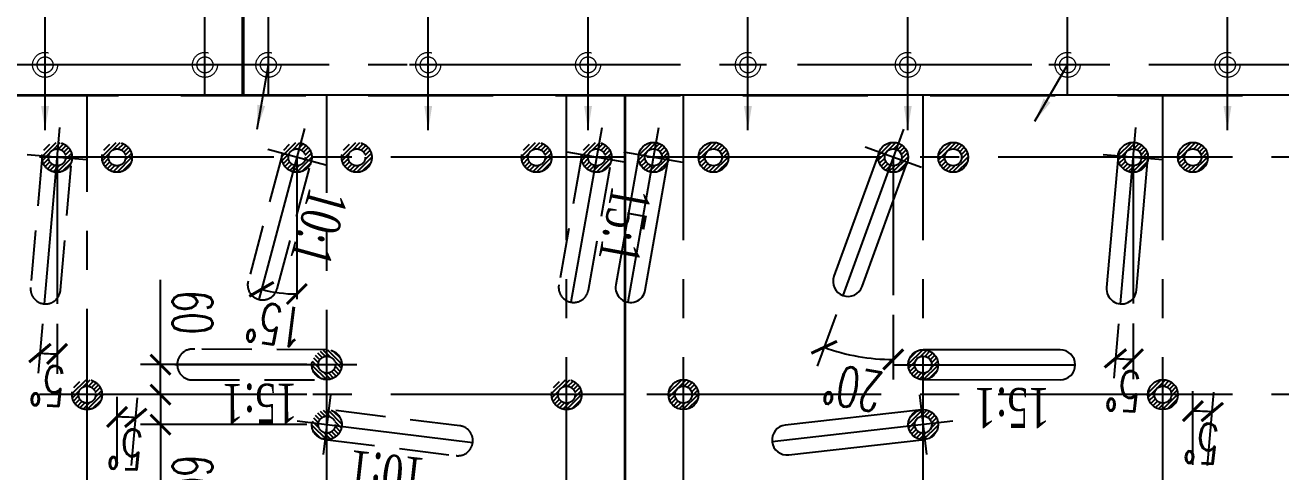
# Model space of a CAD drawing. Extents: x -57534 to 10615, y -13723 to 96319.
# Drawn here: x -33662 to -31148, y 48927 to 49822 of the extents above; entities that cross this region are included whole.
import ezdxf
from ezdxf.enums import TextEntityAlignment as Align

# ---------------------------------------------------------------- set-up
doc = ezdxf.new("R2010")
doc.units = 0
doc.header["$LTSCALE"] = 5
doc.header["$MEASUREMENT"] = 0
doc.linetypes.add('CENTER2', pattern=[1.125, 0.75, -0.125, 0.125, -0.125])
doc.linetypes.add('HIDDEN', pattern=[0.375, 0.25, -0.125])
doc.layers.get('0').update_dxf_attribs({"linetype": 'CONTINUOUS'})
doc.layers.get('DEFPOINTS').update_dxf_attribs({"linetype": 'CONTINUOUS'})
for name, color, linetype in [('BORDER', 2, 'CONTINUOUS'), ('CENTER', 9, 'CENTER2'), ('DIMENSION', 4, 'CONTINUOUS'), ('HATCH', 7, 'CONTINUOUS'), ('HIDDEN', 4, 'HIDDEN'), ('PILE-D600', 20, 'CONTINUOUS'), ('TEXT', 3, 'CONTINUOUS')]:
    doc.layers.add(name, color=color, linetype=linetype)
doc.layers.add('KHUAT', color=235, linetype='HIDDEN', lineweight=18)
doc.styles.add('DIM', font='romans.shx', dxfattribs={"width": 0.65})
doc.styles.add('THUONG', font='vntimeh.shx', dxfattribs={"width": 0.65})
doc.dimstyles.new('1-400', dxfattribs={"dimscale": 400, "dimtxt": 0.22, "dimasz": 0.12, "dimexe": 0.1, "dimexo": 0.1, "dimgap": 0.08, "dimtad": 1, "dimdec": 0, "dimzin": 0, "dimdsep": 46, "dimtxsty": 'DIM', "dimblk": 'ARCHTICK', "dimcen": 0.15, "dimdle": 0.1, "dimclrd": 4, "dimclre": 7, "dimclrt": 2, "dimaunit": 1, "dimadec": 0, "dimazin": 0, "dimtfac": 1, "dimtdec": 0, "dimtix": 1, "dimtmove": 1, "dimatfit": 3, "dimfxl": 1, "dimtolj": 1, "dimtzin": 0, "dimarcsym": 0})
doc.dimstyles.new('400.Ph', dxfattribs={"dimscale": 400, "dimtxt": 0.2, "dimasz": 0.1, "dimexe": 0.1, "dimexo": 0.1, "dimgap": 0.06, "dimtad": 1, "dimdec": 0, "dimzin": 0, "dimdsep": 46, "dimtxsty": 'DIM', "dimblk": 'ARCHTICK', "dimcen": 0.15, "dimdle": 0.1, "dimclrd": 256, "dimclre": 7, "dimclrt": 6, "dimadec": 0, "dimazin": 0, "dimtfac": 1, "dimtdec": 0, "dimtix": 1, "dimtmove": 0, "dimatfit": 3, "dimfxl": 1, "dimtolj": 1, "dimtzin": 0, "dimarcsym": 0})

# ---------------------------------------------------------------- blocks, each defined once
blk = doc.blocks.new('CocD500_HH')
at = {"layer": 'CENTER', "ltscale": 50}
for p, q in [((0, 37.5), (0, -37.5)), ((-37.5, 0), (37.5, 0))]:
    blk.add_line(p, q, dxfattribs=at)
at = {"layer": 'KHUAT', "ltscale": 100}
for radius in [25, 16]:
    blk.add_circle((0, 0), radius, dxfattribs=at)
blk = doc.blocks.new('_ArchTick')
at = {"color": 0, "linetype": 'ByBlock', "const_width": 0.15}
blk.add_lwpolyline([(-0.5, -0.5), (0.5, 0.5)], dxfattribs=at)
blk = doc.blocks.new('*D341')
at = {"layer": 'DEFPOINTS', "color": 0}
for p in [(-62744.3, 12362.5), (-62749.5, 12302.7), (-62775.2, 12009.4), (-62749.5, 12007.9), (-62775.2, 11861.5)]:
    blk.add_point(p, dxfattribs=at)
at = {"layer": 'DIMENSION', "color": 7, "lineweight": -2}
for p, q in [((-62778.7, 11969.5), (-62791.5, 11822.6)), ((-62749.5, 11967.9), (-62749.5, 11820.7))]:
    blk.add_line(p, q, dxfattribs=at)
at = {"layer": 'DIMENSION', "lineweight": -2}
blk.add_arc((-62749.5, 12302.7), 442, 265, 270, dxfattribs=at)
at = {"layer": 'DIMENSION', "lineweight": -2, "xscale": 40, "yscale": 40, "zscale": 40}
for p, rotation in [((-62788.1, 11862.4), 175.0000000000063), ((-62749.5, 11860.7), 359.9999999999988)]:
    blk.add_blockref('_ArchTick', p, dxfattribs=dict(at, rotation=rotation))
at = {"layer": 'DIMENSION', "color": 6, "insert": (-62766, 11925.1), "char_height": 80, "attachment_point": 5, "rotation": 357.5, "style": 'DIM'}
blk.add_mtext('\\A1;5°', dxfattribs=at)
blk = doc.blocks.new('*D348')
at = {"layer": 'DEFPOINTS', "color": 0}
for p in [(-62606, 11756), (-62629.5, 11645.2), (-62603.9, 11646), (-62629.5, 11352.7), (-62634.8, 11292.9)]:
    blk.add_point(p, dxfattribs=at)
at = {"layer": 'DIMENSION', "color": 7, "lineweight": -2}
for p, q in [((-62629.5, 11685.2), (-62629.5, 11796.7)), ((-62600.4, 11685.9), (-62590.8, 11795))]:
    blk.add_line(p, q, dxfattribs=at)
at = {"layer": 'DIMENSION', "lineweight": -2}
blk.add_arc((-62629.5, 11352.7), 404, 85, 90, dxfattribs=at)
at = {"layer": 'DIMENSION', "lineweight": -2, "xscale": 40, "yscale": 40, "zscale": 40}
for p, rotation in [((-62629.5, 11756.7), 180.0000000000003), ((-62594.3, 11755.1), 355.0000000000088)]:
    blk.add_blockref('_ArchTick', p, dxfattribs=dict(at, rotation=rotation))
at = {"layer": 'DIMENSION', "color": 6, "insert": (-62609.1, 11820.2), "char_height": 80, "attachment_point": 5, "rotation": 357.5, "style": 'DIM'}
blk.add_mtext('\\A1;5°', dxfattribs=at)
blk = doc.blocks.new('*D349')
at = {"layer": 'DEFPOINTS', "color": 0}
for p in [(-62056.2, 11746.4), (-62149.5, 11628.3), (-62048.8, 11629.4), (-62149.5, 11352.7), (-62170.1, 11296.3)]:
    blk.add_point(p, dxfattribs=at)
at = {"layer": 'DIMENSION', "color": 7, "lineweight": -2}
for p, q in [((-62149.5, 11668.3), (-62149.5, 11797.3)), ((-62035.1, 11667), (-61997.5, 11770.5))]:
    blk.add_line(p, q, dxfattribs=at)
at = {"layer": 'DIMENSION', "lineweight": -2}
blk.add_arc((-62149.5, 11352.7), 404.6, 70, 90, dxfattribs=at)
at = {"layer": 'DIMENSION', "lineweight": -2, "xscale": 40, "yscale": 40, "zscale": 40}
for p, rotation in [((-62149.5, 11757.3), 179.9999999999995), ((-62011.2, 11732.9), 340.0000000000081)]:
    blk.add_blockref('_ArchTick', p, dxfattribs=dict(at, rotation=rotation))
at = {"layer": 'DIMENSION', "color": 6, "insert": (-62068.2, 11814.2), "char_height": 80, "attachment_point": 5, "rotation": 350, "style": 'DIM'}
blk.add_mtext('\\A1;20°', dxfattribs=at)
blk = doc.blocks.new('*D351')
at = {"layer": 'DEFPOINTS', "color": 0}
for p in [(-27340.1, 11827.7), (-27007.1, 11827.7), (-27340.1, 11767.7)]:
    blk.add_point(p, dxfattribs=at)
at = {"layer": 'DIMENSION', "color": 7, "lineweight": -2}
for p, q in [((-27300.1, 11827.7), (-26967.1, 11827.7)), ((-27300.1, 11767.7), (-26967.1, 11767.7))]:
    blk.add_line(p, q, dxfattribs=at)
at = {"layer": 'DIMENSION', "lineweight": -2}
for p, q in [((-27007.1, 11827.7), (-27007.1, 11727.7)), ((-27007.1, 11767.7), (-27007.1, 11598))]:
    blk.add_line(p, q, dxfattribs=at)
at = {"layer": 'DIMENSION', "lineweight": -2, "xscale": 40, "yscale": 40, "zscale": 40}
for p, rotation in [((-27007.1, 11827.7), 90), ((-27007.1, 11767.7), 270)]:
    blk.add_blockref('_ArchTick', p, dxfattribs=dict(at, rotation=rotation))
at = {"layer": 'DIMENSION', "color": 6, "insert": (-27071.1, 11662.8), "char_height": 80, "attachment_point": 5, "rotation": 90, "style": 'DIM'}
blk.add_mtext('\\A1;60', dxfattribs=at)
blk = doc.blocks.new('*D352')
at = {"layer": 'DEFPOINTS', "color": 0}
for p in [(-27340.1, 11887.7), (-27340.1, 11827.7), (-27007.1, 11827.7)]:
    blk.add_point(p, dxfattribs=at)
at = {"layer": 'DIMENSION', "lineweight": -2}
for p, q in [((-27007.1, 11887.7), (-27007.1, 12057.4)), ((-27007.1, 11827.7), (-27007.1, 11927.7))]:
    blk.add_line(p, q, dxfattribs=at)
at = {"layer": 'DIMENSION', "color": 7, "lineweight": -2}
for p, q in [((-27300.1, 11887.7), (-26967.1, 11887.7)), ((-27300.1, 11827.7), (-26967.1, 11827.7))]:
    blk.add_line(p, q, dxfattribs=at)
at = {"layer": 'DIMENSION', "lineweight": -2, "xscale": 40, "yscale": 40, "zscale": 40}
for p, rotation in [((-27007.1, 11887.7), 90), ((-27007.1, 11827.7), 270)]:
    blk.add_blockref('_ArchTick', p, dxfattribs=dict(at, rotation=rotation))
at = {"layer": 'DIMENSION', "color": 6, "insert": (-27071.1, 11992.5), "char_height": 80, "attachment_point": 5, "rotation": 90, "style": 'DIM'}
blk.add_mtext('\\A1;60', dxfattribs=at)
blk = doc.blocks.new('*D368')
at = {"layer": 'DEFPOINTS', "color": 0}
for p in [(-26914.8, 12362.5), (-26920.1, 12302.7), (-26945.7, 12009.4), (-26920.1, 12009.7), (-26945.1, 11873.1)]:
    blk.add_point(p, dxfattribs=at)
at = {"layer": 'DIMENSION', "color": 7, "lineweight": -2}
for p, q in [((-26949.2, 11969.5), (-26961.1, 11834.2)), ((-26920.1, 11969.7), (-26920.1, 11832.4))]:
    blk.add_line(p, q, dxfattribs=at)
at = {"layer": 'DIMENSION', "lineweight": -2}
blk.add_arc((-26920.1, 12302.7), 430.3, 265, 270, dxfattribs=at)
at = {"layer": 'DIMENSION', "lineweight": -2, "xscale": 40, "yscale": 40, "zscale": 40}
for p, rotation in [((-26957.6, 11874.1), 175.0000000000056), ((-26920.1, 11872.4), 359.9999999999999)]:
    blk.add_blockref('_ArchTick', p, dxfattribs=dict(at, rotation=rotation))
at = {"layer": 'DIMENSION', "color": 6, "insert": (-26936.1, 11936.8), "char_height": 80, "attachment_point": 5, "rotation": 357.5, "style": 'DIM'}
blk.add_mtext('\\A1;5°', dxfattribs=at)
blk = doc.blocks.new('*D371')
at = {"layer": 'DEFPOINTS', "color": 0}
for p in [(-27280.1, 11636.3), (-27232.6, 11622), (-27203.9, 11637.1), (-27280.1, 11352.7), (-27295.6, 11294.7)]:
    blk.add_point(p, dxfattribs=at)
at = {"layer": 'DIMENSION', "lineweight": -2}
blk.add_arc((-27280.1, 11352.7), 273.5, 75, 90, dxfattribs=at)
at = {"layer": 'DIMENSION', "lineweight": -2, "xscale": 40, "yscale": 40, "zscale": 40}
for p, rotation in [((-27280.1, 11626.2), 180.0000000000001), ((-27209.3, 11616.8), 345.0000000000095)]:
    blk.add_blockref('_ArchTick', p, dxfattribs=dict(at, rotation=rotation))
at = {"layer": 'DIMENSION', "color": 6, "insert": (-27236, 11687.3), "char_height": 80, "attachment_point": 5, "rotation": 352.5, "style": 'DIM'}
blk.add_mtext('\\A1;15°', dxfattribs=at)
blk = doc.blocks.new('*D372')
at = {"layer": 'DEFPOINTS', "color": 0}
for p in [(-26777.2, 11745.4), (-26800.1, 11645.9), (-26774.4, 11646), (-26800.1, 11352.7), (-26805.3, 11292.9)]:
    blk.add_point(p, dxfattribs=at)
at = {"layer": 'DIMENSION', "color": 7, "lineweight": -2}
for p, q in [((-26800.1, 11685.9), (-26800.1, 11786)), ((-26770.9, 11685.9), (-26762.3, 11784.4))]:
    blk.add_line(p, q, dxfattribs=at)
at = {"layer": 'DIMENSION', "lineweight": -2}
blk.add_arc((-26800.1, 11352.7), 393.3, 85, 90, dxfattribs=at)
at = {"layer": 'DIMENSION', "lineweight": -2, "xscale": 40, "yscale": 40, "zscale": 40}
for p, rotation in [((-26800.1, 11746), 180), ((-26765.8, 11744.5), 355.0000000000081)]:
    blk.add_blockref('_ArchTick', p, dxfattribs=dict(at, rotation=rotation))
at = {"layer": 'DIMENSION', "color": 6, "insert": (-26780.1, 11809.6), "char_height": 80, "attachment_point": 5, "rotation": 357.5, "style": 'DIM'}
blk.add_mtext('\\A1;5°', dxfattribs=at)
blk = doc.blocks.new('pd3')
at = {"layer": 'HATCH'}
h = blk.add_hatch(dxfattribs=at)
h.set_pattern_fill('ANSI31', color=256, scale=50, angle=90, style=0)
h.set_pattern_definition([(45, (-81842.752, 19956.461), (4.4194174, -4.4194174), [])])
h.paths.add_polyline_path([(-62209.5, 11857.7, -1), (-62209.5, 11917.7, -1)])
h.paths.add_polyline_path([(-62209.5, 11904.7, 1), (-62209.5, 11870.7, 1)], flags=16)
h = blk.add_hatch(dxfattribs=at)
h.set_pattern_fill('ANSI31', color=256, scale=50, style=0)
h.set_pattern_definition([(45, (-54620.761, -7805.5305), (-4.4194174, 4.4194174), [])])
h.paths.add_polyline_path([(-62719.5, 11827.7, 1), (-62659.5, 11827.7, 1)])
h.paths.add_polyline_path([(-62672.5, 11827.7, -1), (-62706.5, 11827.7, -1)], flags=16)
h = blk.add_hatch(dxfattribs=at)
h.set_pattern_fill('ANSI31', color=256, scale=50, style=0)
h.set_pattern_definition([(45, (-53660.761, -7805.5305), (-4.4194174, 4.4194174), [])])
h.paths.add_polyline_path([(-61759.5, 11827.7, 1), (-61699.5, 11827.7, 1)])
h.paths.add_polyline_path([(-61712.5, 11827.7, -1), (-61746.5, 11827.7, -1)], flags=16)
h = blk.add_hatch(dxfattribs=at)
h.set_pattern_fill('ANSI31', color=256, scale=50, angle=90, style=0)
h.set_pattern_definition([(45, (-81842.752, 19836.461), (4.4194174, -4.4194174), [])])
h.paths.add_polyline_path([(-62209.5, 11737.7, -1), (-62209.5, 11797.7, -1)])
h.paths.add_polyline_path([(-62209.5, 11784.7, 1), (-62209.5, 11750.7, 1)], flags=16)
h = blk.add_hatch(dxfattribs=at)
h.set_pattern_fill('ANSI31', color=256, scale=50, style=0)
h.set_pattern_definition([(45, (-54680.761, -8280.5305), (-4.4194174, 4.4194174), [])])
h.paths.add_polyline_path([(-62779.5, 11352.7, 1), (-62719.5, 11352.7, 1)])
h.paths.add_polyline_path([(-62732.5, 11352.7, -1), (-62766.5, 11352.7, -1)], flags=16)
h = blk.add_hatch(dxfattribs=at)
h.set_pattern_fill('ANSI31', color=256, scale=50, style=0)
h.set_pattern_definition([(45, (-54560.761, -8280.5305), (-4.4194174, 4.4194174), [])])
h.paths.add_polyline_path([(-62659.5, 11352.7, 1), (-62599.5, 11352.7, 1)])
h.paths.add_polyline_path([(-62612.5, 11352.7, -1), (-62646.5, 11352.7, -1)], flags=16)
h = blk.add_hatch(dxfattribs=at)
h.set_pattern_fill('ANSI31', color=256, scale=50, style=0)
h.set_pattern_definition([(45, (-54200.761, -8280.5305), (-4.4194174, 4.4194174), [])])
h.paths.add_polyline_path([(-62299.5, 11352.7, 1), (-62239.5, 11352.7, 1)])
h.paths.add_polyline_path([(-62252.5, 11352.7, -1), (-62286.5, 11352.7, -1)], flags=16)
h = blk.add_hatch(dxfattribs=at)
h.set_pattern_fill('ANSI31', color=256, scale=50, style=0)
h.set_pattern_definition([(45, (-54080.761, -8280.5305), (-4.4194174, 4.4194174), [])])
h.paths.add_polyline_path([(-62179.5, 11352.7, 1), (-62119.5, 11352.7, 1)])
h.paths.add_polyline_path([(-62132.5, 11352.7, -1), (-62166.5, 11352.7, -1)], flags=16)
h = blk.add_hatch(dxfattribs=at)
h.set_pattern_fill('ANSI31', color=256, scale=50, style=0)
h.set_pattern_definition([(45, (-53720.761, -8280.5305), (-4.4194174, 4.4194174), [])])
h.paths.add_polyline_path([(-61819.5, 11352.7, 1), (-61759.5, 11352.7, 1)])
h.paths.add_polyline_path([(-61772.5, 11352.7, -1), (-61806.5, 11352.7, -1)], flags=16)
h = blk.add_hatch(dxfattribs=at)
h.set_pattern_fill('ANSI31', color=256, scale=50, style=0)
h.set_pattern_definition([(45, (-53600.761, -8280.5305), (-4.4194174, 4.4194174), [])])
h.paths.add_polyline_path([(-61699.5, 11352.7, 1), (-61639.5, 11352.7, 1)])
h.paths.add_polyline_path([(-61652.5, 11352.7, -1), (-61686.5, 11352.7, -1)], flags=16)
at = {"layer": 'BORDER'}
blk.add_lwpolyline([(-61612.5, 13627.7), (-61612.5, 11227.7), (-69156.5, 11227.7), (-69156.5, 13627.7)], dxfattribs=at)
at = {"layer": 'CENTER', "ltscale": 125}
for p, q in [((-62689.5, 13627.7), (-62689.5, 11227.7)), ((-62209.5, 13627.7), (-62209.5, 11227.7)), ((-61729.5, 13627.7), (-61729.5, 11227.7)), ((-62216.5, 11947.3), (-62202.5, 11828.1)), ((-62269.1, 11880.7), (-61907.1, 11922)), ((-69156.5, 11827.7), (-61612.5, 11827.7)), ((-62149.4, 11767.9), (-62513.8, 11767.9)), ((-62634.8, 11292.9), (-62603.9, 11646)), ((-61679.9, 11293.6), (-61618.4, 11642.7)), ((-62170.1, 11296.3), (-62048.8, 11629.4)), ((-62205.9, 11373.2), (-62093.1, 11332.2)), ((-61728.6, 11363.1), (-61610.4, 11342.3)), ((-69156.5, 11352.7), (-61612.5, 11352.7)), ((-62689.3, 11357.9), (-62569.8, 11347.5))]:
    blk.add_line(p, q, dxfattribs=at)
at = {"layer": 'DIMENSION'}
for p, q in [((-62629.5, 11352.7), (-62629.5, 11645.2)), ((-62149.5, 11352.7), (-62149.5, 11628.3))]:
    blk.add_line(p, q, dxfattribs=at)
at = {"layer": 'PILE-D600', "linetype": 'Continuous', "ltscale": 0.7}
for points in [[(-62206, 11857.9), (-61933.4, 11888.7, 1), (-61940.4, 11948.3), (-62213, 11917.5)], [(-62209.5, 11797.7), (-62483.9, 11798, 1), (-62483.7, 11738), (-62209.3, 11737.7)], [(-62599.6, 11350.1), (-62576.6, 11613.5, 1), (-62636.4, 11618.7), (-62659.4, 11355.3)], [(-61640, 11347.5), (-61594.1, 11607.9, 1), (-61653.2, 11618.3), (-61699.1, 11357.9)], [(-62121.3, 11342.4), (-62030.9, 11590.9, 1), (-62087.3, 11611.4), (-62177.7, 11363)]]:
    blk.add_lwpolyline(points, format="xyb", dxfattribs=at)
for centre, radius in [((-62209.5, 11887.7), 30), ((-62209.5, 11887.7), 17), ((-62689.5, 11827.7), 30), ((-62689.5, 11827.7), 17), ((-61729.5, 11827.7), 30), ((-61729.5, 11827.7), 17), ((-62209.5, 11767.7), 30), ((-62209.5, 11767.7), 17), ((-62749.5, 11352.7), 30), ((-62749.5, 11352.7), 17), ((-62629.5, 11352.7), 30), ((-62629.5, 11352.7), 17), ((-62269.5, 11352.7), 30), ((-62269.5, 11352.7), 17), ((-62149.5, 11352.7), 30), ((-62149.5, 11352.7), 17), ((-61789.5, 11352.7), 30), ((-61789.5, 11352.7), 17), ((-61669.5, 11352.7), 30), ((-61669.5, 11352.7), 17), ((-61669.5, 11352.7), 17)]:
    blk.add_circle(centre, radius, dxfattribs=at)
at = {"layer": 'TEXT', "style": 'THUONG', "width": 0.7}
blk.add_text('15:1', height=80, dxfattribs=at).set_placement((-62462.6, 11790.6), align=Align.BOTTOM_LEFT)
at = {"layer": 'DIMENSION'}
for base, line1, line2, picture, middle in [((-62775.2, 11861.5), ((-62749.5, 12302.7), (-62749.5, 12007.9)), ((-62744.3, 12362.5), (-62775.2, 12009.4)), '*D341', (-62766, 11925.1)), ((-62606, 11756), ((-62634.8, 11292.9), (-62603.9, 11646)), ((-62629.5, 11352.7), (-62629.5, 11645.2)), '*D348', (-62609.1, 11820.2)), ((-62056.2, 11746.4), ((-62170.1, 11296.3), (-62048.8, 11629.4)), ((-62149.5, 11352.7), (-62149.5, 11628.3)), '*D349', (-62068.2, 11814.2))]:
    dim = blk.add_angular_dim_2l(base=base, line1=line1, line2=line2, dimstyle='400.Ph', dxfattribs=at)
    dim.commit()
    dim.dimension.update_dxf_attribs({"geometry": picture, "text_midpoint": middle})
blk = doc.blocks.new('A$C7E87390C')
at = {"layer": 'HATCH'}
h = blk.add_hatch(dxfattribs=at)
h.set_pattern_fill('ANSI31', color=256, scale=50, angle=90, style=0)
h.set_pattern_definition([(135, (43630.7645, 14028.1215), (-4.4194174, -4.4194174), [])])
h.paths.add_polyline_path([(23997.5, 5929.4, 1), (23997.5, 5989.4, 1)])
h.paths.add_polyline_path([(23997.5, 5976.4, -1), (23997.5, 5942.4, -1)], flags=16)
h = blk.add_hatch(dxfattribs=at)
h.set_pattern_fill('ANSI31', color=256, scale=50, style=0)
h.set_pattern_definition([(45, (31586.3135, -13733.87), (-4.4194174, 4.4194174), [])])
h.paths.add_polyline_path([(23487.5, 5899.4, 1), (23547.5, 5899.4, 1)])
h.paths.add_polyline_path([(23534.5, 5899.4, -1), (23500.5, 5899.4, -1)], flags=16)
h = blk.add_hatch(dxfattribs=at)
h.set_pattern_fill('ANSI31', color=256, scale=50, style=0)
h.set_pattern_definition([(45, (32546.3135, -13733.87), (-4.4194174, 4.4194174), [])])
h.paths.add_polyline_path([(24447.5, 5899.4, 1), (24507.5, 5899.4, 1)])
h.paths.add_polyline_path([(24494.5, 5899.4, -1), (24460.5, 5899.4, -1)], flags=16)
h = blk.add_hatch(dxfattribs=at)
h.set_pattern_fill('ANSI31', color=256, scale=50, angle=90, style=0)
h.set_pattern_definition([(135, (43630.7645, 13908.1215), (-4.4194174, -4.4194174), [])])
h.paths.add_polyline_path([(23997.5, 5809.4, 1), (23997.5, 5869.4, 1)])
h.paths.add_polyline_path([(23997.5, 5856.4, -1), (23997.5, 5822.4, -1)], flags=16)
h = blk.add_hatch(dxfattribs=at)
h.set_pattern_fill('ANSI31', color=256, scale=50, style=0)
h.set_pattern_definition([(45, (31526.3135, -14208.87), (-4.4194174, 4.4194174), [])])
h.paths.add_polyline_path([(23427.5, 5424.4, 1), (23487.5, 5424.4, 1)])
h.paths.add_polyline_path([(23474.5, 5424.4, -1), (23440.5, 5424.4, -1)], flags=16)
h = blk.add_hatch(dxfattribs=at)
h.set_pattern_fill('ANSI31', color=256, scale=50, style=0)
h.set_pattern_definition([(45, (31646.3135, -14208.87), (-4.4194174, 4.4194174), [])])
h.paths.add_polyline_path([(23547.5, 5424.4, 1), (23607.5, 5424.4, 1)])
h.paths.add_polyline_path([(23594.5, 5424.4, -1), (23560.5, 5424.4, -1)], flags=16)
h = blk.add_hatch(dxfattribs=at)
h.set_pattern_fill('ANSI31', color=256, scale=50, style=0)
h.set_pattern_definition([(45, (32006.3135, -14208.87), (-4.4194174, 4.4194174), [])])
h.paths.add_polyline_path([(23907.5, 5424.4, 1), (23967.5, 5424.4, 1)])
h.paths.add_polyline_path([(23954.5, 5424.4, -1), (23920.5, 5424.4, -1)], flags=16)
h = blk.add_hatch(dxfattribs=at)
h.set_pattern_fill('ANSI31', color=256, scale=50, style=0)
h.set_pattern_definition([(45, (32126.3135, -14208.87), (-4.4194174, 4.4194174), [])])
h.paths.add_polyline_path([(24027.5, 5424.4, 1), (24087.5, 5424.4, 1)])
h.paths.add_polyline_path([(24074.5, 5424.4, -1), (24040.5, 5424.4, -1)], flags=16)
h = blk.add_hatch(dxfattribs=at)
h.set_pattern_fill('ANSI31', color=256, scale=50, style=0)
h.set_pattern_definition([(45, (32486.3135, -14208.87), (-4.4194174, 4.4194174), [])])
h.paths.add_polyline_path([(24387.5, 5424.4, 1), (24447.5, 5424.4, 1)])
h.paths.add_polyline_path([(24434.5, 5424.4, -1), (24400.5, 5424.4, -1)], flags=16)
h = blk.add_hatch(dxfattribs=at)
h.set_pattern_fill('ANSI31', color=256, scale=50, style=0)
h.set_pattern_definition([(45, (32606.3135, -14208.87), (-4.4194174, 4.4194174), [])])
h.paths.add_polyline_path([(24507.5, 5424.4, 1), (24567.5, 5424.4, 1)])
h.paths.add_polyline_path([(24554.5, 5424.4, -1), (24520.5, 5424.4, -1)], flags=16)
at = {"layer": 'BORDER'}
for p, q in [((24164.5, 5299.4), (17664.5, 5299.4)), ((24164.5, 4039.4), (24164.5, 5299.4)), ((31356.5, 5299.4), (24166.5, 5299.4)), ((31356.5, 5299.4), (24166.5, 5299.4)), ((24166.5, 5299.4), (24166.5, 4039.4))]:
    blk.add_line(p, q, dxfattribs=at)
blk.add_lwpolyline([(30944.5, 7699.4), (30944.5, 5299.4), (23400.5, 5299.4), (23400.5, 7699.4)], dxfattribs=at)
at = {"layer": 'CENTER', "ltscale": 125}
for p, q in [((23517.5, 7699.4), (23517.5, 5299.4)), ((23997.5, 6901.4), (23997.5, 5299.4)), ((24477.5, 6899.4), (24477.5, 5299.4)), ((23990.2, 5899.8), (24004.9, 6018.9)), ((24057.1, 5952), (23705.3, 5995.2)), ((23400.5, 5899.4), (26407.5, 5899.4)), ((23937.5, 5839.8), (24301.9, 5839.6)), ((23447.1, 5365.3), (23508.7, 5714.3)), ((24042, 5366.4), (24133.7, 5708.8)), ((24532.3, 5364.6), (24563.2, 5717.7)), ((23398.5, 5434.8), (23516.6, 5413.9)), ((23999.6, 5439.9), (24115.5, 5408.8)), ((23400.5, 5424.4), (30944.5, 5424.4)), ((24477.8, 5429.6), (24597.3, 5419.1)), ((22194.5, 5299.4), (22194.5, 4039.4)), ((22514.5, 5299.4), (22514.5, 4039.4)), ((22834.5, 5299.4), (22834.5, 4039.4)), ((23154.5, 5299.4), (23154.5, 4039.4)), ((23474.5, 5299.4), (23474.5, 4039.4)), ((23794.5, 5299.4), (23794.5, 4039.4)), ((24114.5, 5299.4), (24114.5, 4039.4)), ((24241.5, 5299.4), (24241.5, 4039.4)), ((24561.5, 5299.4), (24561.5, 4039.4)), ((17664.5, 5239.4), (24164.5, 5239.5)), ((24166.5, 5239.4), (31356.5, 5239.5))]:
    blk.add_line(p, q, dxfattribs=at)
at = {"layer": 'DIMENSION'}
for p, q in [((24057.5, 5424.4), (24057.5, 5708)), ((24537.5, 5424.4), (24537.5, 5717.6))]:
    blk.add_line(p, q, dxfattribs=at)
at = {"layer": 'HIDDEN', "ltscale": 200}
blk.add_lwpolyline([(17664.5, 5301.4), (31166.5, 5301.4), (31166.5, 6901.4), (17664.5, 6901.4)], close=True, dxfattribs=at)
at = {"layer": 'HIDDEN', "ltscale": 80}
for points in [[(24001.2, 5989.1), (23738.7, 6021.4, 1), (23731.4, 5961.8), (23993.9, 5929.6)], [(23997.4, 5809.6), (24261.9, 5808.5, 0.96746), (24272, 5869.7), (23997.7, 5869.6)], [(23487.1, 5419.1), (23533, 5679.6, 1), (23473.9, 5690), (23428, 5429.6)], [(24086.5, 5416.6), (24155, 5672, 1), (24097, 5687.5), (24028.6, 5432.1)], [(24567.4, 5421.7), (24590.5, 5685.2, 1), (24530.7, 5690.4), (24507.7, 5427)]]:
    blk.add_lwpolyline(points, format="xyb", dxfattribs=at)
for centre, radius in [((23997.5, 5959.4), 30), ((23997.5, 5959.4), 17), ((23517.5, 5899.4), 30), ((23517.5, 5899.4), 17), ((24477.5, 5899.4), 30), ((24477.5, 5899.4), 17), ((23997.5, 5839.4), 30), ((23997.5, 5839.4), 17), ((23457.5, 5424.4), 30), ((23457.5, 5424.4), 17), ((23577.5, 5424.4), 30), ((23577.5, 5424.4), 17), ((23937.5, 5424.4), 30), ((23937.5, 5424.4), 17), ((24057.5, 5424.4), 30), ((24057.5, 5424.4), 17), ((24417.5, 5424.4), 30), ((24417.5, 5424.4), 17), ((24537.5, 5424.4), 30), ((24537.5, 5424.4), 17)]:
    blk.add_circle(centre, radius, dxfattribs=at)
at = {"layer": 'DIMENSION'}
blk.add_blockref('pd3', (85013.1, -5928.3), dxfattribs=at)
at = {"layer": 'HATCH'}
for p in [(22194.5, 5239.4), (22514.5, 5239.4), (22834.5, 5239.4), (23154.5, 5239.4), (23474.5, 5239.4), (23794.5, 5239.4), (24114.5, 5239.4), (24241.5, 5239.4), (24561.5, 5239.4)]:
    blk.add_blockref('CocD500_HH', p, dxfattribs=at)
at = {"layer": 'TEXT', "style": 'THUONG', "width": 0.7}
for s, rotation, p in [('10:1', 353.5324, (23795.7, 6003.4)), ('15:1', 0.303, (24056.5, 5853.5)), ('10:1', 74.5709, (24054.4, 5474.9)), ('15:1', 79.5709, (23450, 5474.5))]:
    blk.add_text(s, height=80, rotation=rotation, dxfattribs=at).set_placement(p, align=Align.BOTTOM_LEFT)
at = {"layer": 'DIMENSION'}
for base, line1, line2, picture, middle in [((24392.5, 5944.8), ((24417.5, 6374.4), (24417.5, 6081.3)), ((24422.8, 6434.1), (24391.9, 6081)), '*D368', (24401.6, 6008.4)), ((24560.4, 5817), ((24532.3, 5364.6), (24563.2, 5717.7)), ((24537.5, 5424.4), (24537.5, 5717.6)), '*D372', (24557.5, 5881.3)), ((24105, 5693.7), ((24042, 5366.4), (24133.7, 5708.8)), ((24057.5, 5424.4), (24057.5, 5708)), '*D371', (24101.6, 5758.9))]:
    dim = blk.add_angular_dim_2l(base=base, line1=line1, line2=line2, dimstyle='400.Ph', dxfattribs=at)
    dim.commit()
    dim.dimension.update_dxf_attribs({"geometry": picture, "text_midpoint": middle, "insert": (51337.6, -5928.3)})
for p1, angle, picture, middle in [((23997.5, 5959.4), 90, '*D352', (24330.5, 6064.2)), ((23997.5, 5839.4), 270, '*D351', (24330.5, 5734.5))]:
    dim = blk.add_linear_dim(base=(24330.5, 5899.4), p1=p1, p2=(23997.5, 5899.4), angle=angle, dimstyle='400.Ph', dxfattribs=at)
    dim.commit()
    dim.dimension.update_dxf_attribs({"geometry": picture, "text_midpoint": middle, "dimtype": 128, "insert": (51337.6, -5928.3)})
at = {"layer": 'TEXT'}
for points in [[(22194.5, 5369.8), (22194.5, 5239.4)], [(22834.5, 5369.8), (22834.5, 5239.4)], [(23154.5, 5369.8), (23154.5, 5239.4)], [(23474.5, 5369.8), (23474.5, 5239.4)], [(23794.5, 5369.8), (23794.5, 5239.4)], [(24137.2, 5367.8), (24114.5, 5239.4)], [(24561.5, 5369.8), (24561.5, 5239.4)], [(22579.8, 5352.3), (22514.5, 5239.4)]]:
    blk.add_leader(points, dimstyle='1-400', override={"dimgap": 0.08, "dimtad": 0}, dxfattribs=at)

msp = doc.modelspace()

# ---------------------------------------------------------------- block references
at = {"layer": 'DIMENSION', "ltscale": 5, "rotation": 180}
msp.add_blockref('A$C7E87390C', (-9060.5, 54981.5), dxfattribs=at)

doc.saveas('drawing.dxf')
